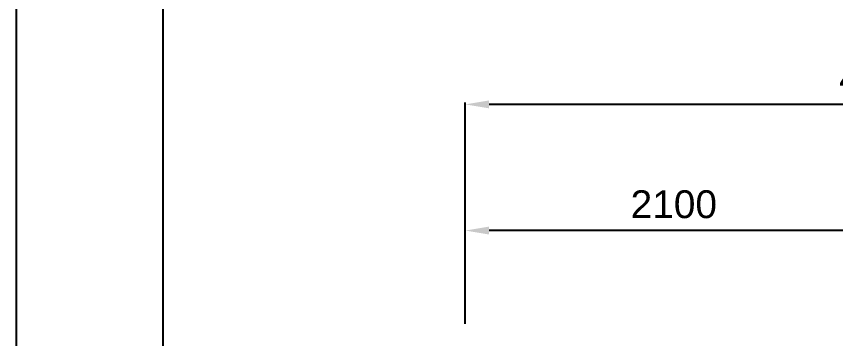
# Model space of a CAD drawing. Header units: millimetres. Extents: x -662642 to 33419, y -141169 to 23423.
# Drawn here: x 2453 to 6578, y 12736 to 14356 of the extents above; entities that cross this region are included whole.
import ezdxf

# ---------------------------------------------------------------- set-up
doc = ezdxf.new("R2010")
doc.units = ezdxf.units.MM
doc.layers.add('냉각탑_form', color=1, linetype='Continuous')
doc.styles.get("Standard").update_dxf_attribs({"font": 'arial.ttf'})
doc.dimstyles.new('1.40', dxfattribs={"dimscale": 20, "dimtxt": 1.5, "dimasz": 1, "dimexe": 0.5, "dimexo": 0.5, "dimgap": 0.5, "dimtad": 1, "dimdec": 0, "dimzin": 0, "dimdsep": 46, "dimtxsty": 'Standard', "dimcen": 0, "dimclrd": 2, "dimclre": 2, "dimclrt": 3, "dimadec": 0, "dimazin": 0, "dimtfac": 1, "dimtdec": 0, "dimtmove": 0, "dimatfit": 0, "dimfxl": 1, "dimtolj": 1, "dimtzin": 0, "dimlwd": -1, "dimlwe": -1, "dimarcsym": 0})

# ---------------------------------------------------------------- blocks, each defined once
blk = doc.blocks.new('*D91')
at = {"color": 2, "transparency": 16777216}
for p, q in [((4713.4, 12810.2), (4713.4, 13288.8)), ((6813.4, 12604.2), (6813.4, 13288.8)), ((6693.4, 13278.8), (4833.4, 13278.8))]:
    blk.add_line(p, q, dxfattribs=at)
for points in [[(4833.4, 13298.8), (4833.4, 13258.8), (4713.4, 13278.8)], [(6693.4, 13298.8), (6693.4, 13258.8), (6813.4, 13278.8)]]:
    blk.add_solid(points, dxfattribs=at)
at = {"layer": 'Defpoints', "color": 0, "transparency": 16777216}
for p in [(4713.4, 13278.8), (4713.4, 12710.2), (6813.4, 12504.2)]:
    blk.add_point(p, dxfattribs=at)
at = {"color": 3, "lineweight": 5, "transparency": 16777216, "insert": (5763.4, 13410.3), "char_height": 140, "attachment_point": 5}
blk.add_mtext('\\A1;2100', dxfattribs=at)
blk = doc.blocks.new('*D93')
at = {"color": 2, "transparency": 16777216}
for p, q in [((4713.4, 12810.2), (4713.4, 13923.3)), ((8793.4, 13913.3), (4833.4, 13913.3)), ((8913.4, 12810.2), (8913.4, 13923.3))]:
    blk.add_line(p, q, dxfattribs=at)
for points in [[(4833.4, 13933.3), (4833.4, 13893.3), (4713.4, 13913.3)], [(8793.4, 13933.3), (8793.4, 13893.3), (8913.4, 13913.3)]]:
    blk.add_solid(points, dxfattribs=at)
at = {"layer": 'Defpoints', "color": 0, "transparency": 16777216}
for p in [(4713.4, 13913.3), (4713.4, 12710.2), (8913.4, 12710.2)]:
    blk.add_point(p, dxfattribs=at)
at = {"color": 3, "lineweight": 5, "transparency": 16777216, "insert": (6813.4, 14044.8), "char_height": 140, "attachment_point": 5}
blk.add_mtext('\\A1;4200', dxfattribs=at)

msp = doc.modelspace()

# ---------------------------------------------------------------- linework, layer by layer
at = {"layer": 'Defpoints'}
msp.add_lwpolyline([(2452.8, 23423.1), (33418.6, 23423.1), (33418.6, 1525.9), (2452.8, 1525.9)], close=True, dxfattribs=at)
at = {"layer": '냉각탑_form'}
msp.add_lwpolyline([(3190.1, 22685.8), (3190.1, 2263.2), (32681.3, 2263.2), (32681.3, 22685.8)], close=True, dxfattribs=at)

# ---------------------------------------------------------------- dimensions: what is measured, and where the dimension line sits
at = {"lineweight": 5}
for base, p1, picture, middle in [((4713.4, 13913.3), (8913.4, 12710.2), '*D93', (6813.4, 14044.8)), ((4713.4, 13278.8), (6813.4, 12504.2), '*D91', (5763.4, 13410.3))]:
    dim = msp.add_linear_dim(base=base, p1=p1, p2=(4713.4, 12710.2), dimstyle='1.40', override={"dimtxt": 7, "dimasz": 6, "dimexo": 5, "dimgap": 3}, dxfattribs=at)
    dim.commit()
    dim.dimension.update_dxf_attribs({"geometry": picture, "text_midpoint": middle})

doc.saveas('drawing.dxf')
